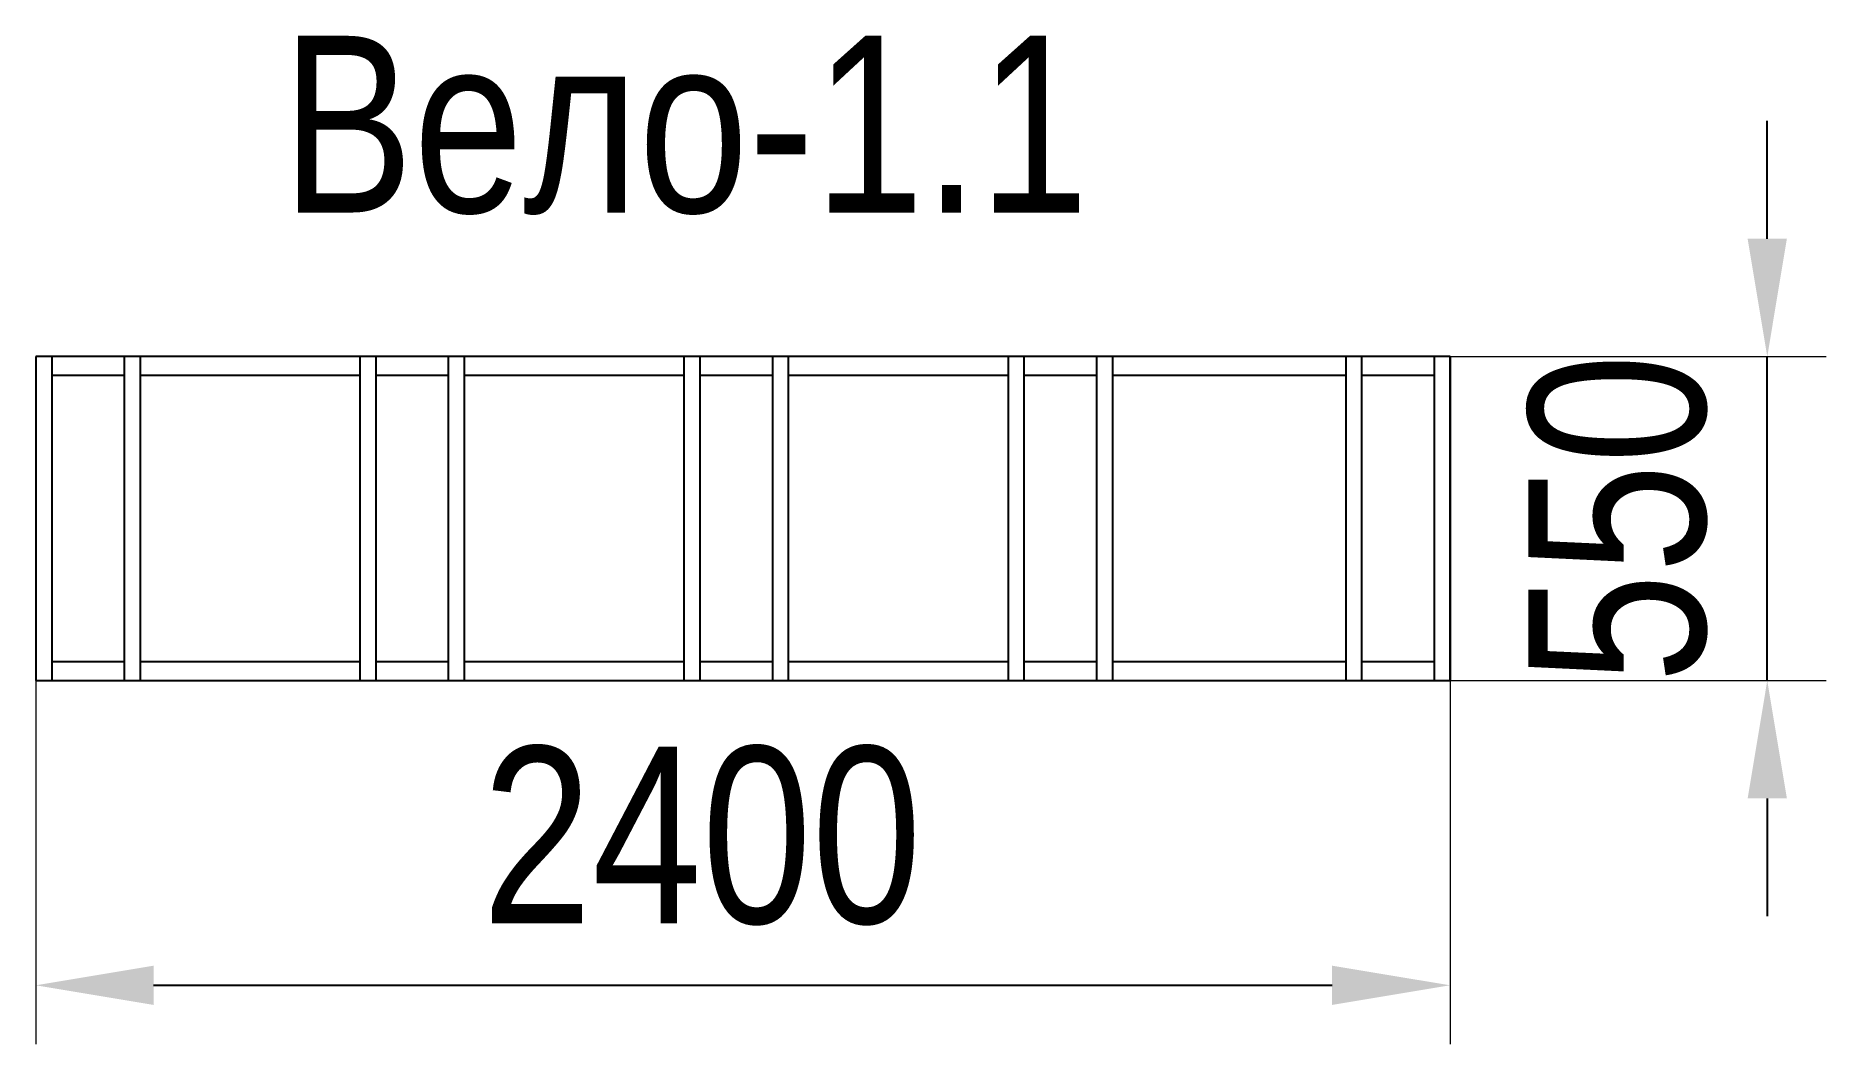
# Model space of a CAD drawing. Header units: millimetres. Extents: x -1258 to 1781, y -832 to 879.
import ezdxf

# ---------------------------------------------------------------- set-up
doc = ezdxf.new("R2010")
doc.units = ezdxf.units.MM
for name, color, linetype in [('DIKOM_АРТИКУЛ', 7, 'Continuous'), ('DIKOM_ОБЪЕКТ', 7, 'Continuous'), ('DIKOM_РАЗМЕР_ОБЪЕКТА', 7, 'Continuous')]:
    doc.layers.add(name, color=color, linetype=linetype)
doc.styles.add('style1', font='arialbd.ttf', dxfattribs={"width": 0.8})
doc.dimstyles.new('1-50', dxfattribs={"dimtxt": 300, "dimasz": 200, "dimexe": 100, "dimexo": 0, "dimgap": 100, "dimtad": 1, "dimtxsty": 'style1', "dimcen": 200, "dimclrd": 7, "dimclre": 7, "dimclrt": 7, "dimadec": 1, "dimazin": 2, "dimtfac": 1, "dimtmove": 0, "dimatfit": 2, "dimfxl": 0, "dimlwd": 25, "dimlwe": 18, "dimarcsym": 0})

# ---------------------------------------------------------------- blocks, each defined once
blk = doc.blocks.new('*D6')
at = {"layer": 'Defpoints', "color": 0, "transparency": 16777216}
for p in [(-1257.5, 15.3), (1142.5, 15.3), (1142.5, -732.5)]:
    blk.add_point(p, dxfattribs=at)
at = {"layer": 'DIKOM_РАЗМЕР_ОБЪЕКТА', "color": 7, "lineweight": 18, "transparency": 16777216}
for p, q in [((-1257.5, 15.3), (-1257.5, -832.5)), ((1142.5, 15.3), (1142.5, -832.5))]:
    blk.add_line(p, q, dxfattribs=at)
at = {"layer": 'DIKOM_РАЗМЕР_ОБЪЕКТА', "color": 7, "lineweight": 25, "transparency": 16777216}
blk.add_line((-1057.5, -732.5), (942.5, -732.5), dxfattribs=at)
at = {"layer": 'DIKOM_РАЗМЕР_ОБЪЕКТА', "color": 7, "transparency": 16777216}
for points in [[(-1057.5, -699.2), (-1057.5, -765.8), (-1257.5, -732.5)], [(942.5, -699.2), (942.5, -765.8), (1142.5, -732.5)]]:
    blk.add_solid(points, dxfattribs=at)
at = {"layer": 'DIKOM_РАЗМЕР_ОБЪЕКТА', "color": 7, "transparency": 16777216, "insert": (-127.2, -479.3), "char_height": 300, "attachment_point": 5, "style": 'style1'}
blk.add_mtext('{\\fArial|b0|i0|c204|p34;2400}', dxfattribs=at)
blk = doc.blocks.new('*D7')
at = {"layer": 'Defpoints', "color": 0, "transparency": 16777216}
for p in [(843.8, 334.9), (1680.9, 334.9), (843.8, -215.1)]:
    blk.add_point(p, dxfattribs=at)
at = {"layer": 'DIKOM_РАЗМЕР_ОБЪЕКТА', "color": 7, "lineweight": 25, "transparency": 16777216}
for p, q in [((1680.9, 534.9), (1680.9, 734.9)), ((1680.9, -215.1), (1680.9, 334.9)), ((1680.9, -415.1), (1680.9, -615.1))]:
    blk.add_line(p, q, dxfattribs=at)
at = {"layer": 'DIKOM_РАЗМЕР_ОБЪЕКТА', "color": 7, "lineweight": 18, "transparency": 16777216}
for p, q in [((843.8, 334.9), (1780.9, 334.9)), ((843.8, -215.1), (1780.9, -215.1))]:
    blk.add_line(p, q, dxfattribs=at)
at = {"layer": 'DIKOM_РАЗМЕР_ОБЪЕКТА', "color": 7, "transparency": 16777216}
for points in [[(1647.6, 534.9), (1714.2, 534.9), (1680.9, 334.9)], [(1647.6, -415.1), (1714.2, -415.1), (1680.9, -215.1)]]:
    blk.add_solid(points, dxfattribs=at)
at = {"layer": 'DIKOM_РАЗМЕР_ОБЪЕКТА', "color": 7, "transparency": 16777216, "insert": (1427.7, 59.9), "char_height": 300, "attachment_point": 5, "rotation": 90, "style": 'style1'}
blk.add_mtext('{\\fArial|b0|i0|c204|p34;550}', dxfattribs=at)

msp = doc.modelspace()

# ---------------------------------------------------------------- linework, layer by layer
at = {"layer": 'DIKOM_ОБЪЕКТ', "color": 7, "linetype": 'Continuous'}
for p, q in [((-1257.5, 334.867), (-1257.5, -215.133)), ((1142.5, 334.867), (-1257.5, 334.867)), ((-1230.5, 334.867), (-1230.5, -215.133)), ((-1107.5, 334.867), (-1107.5, -215.133)), ((-1080.5, 334.867), (-1080.5, -215.133)), ((-707.5, 334.867), (-707.5, -215.133)), ((-680.5, 334.867), (-680.5, -215.133)), ((-557.5, 334.867), (-557.5, -215.133)), ((-530.5, 334.867), (-530.5, -215.133)), ((-157.5, 334.867), (-157.5, -215.133)), ((-130.5, 334.867), (-130.5, -215.133)), ((-7.5, 334.867), (-7.5, -215.133)), ((19.5, 334.867), (19.5, -215.133)), ((392.5, 334.867), (392.5, -215.133)), ((419.5, 334.867), (419.5, -215.133)), ((542.5, 334.867), (542.5, -215.133)), ((569.5, 334.867), (569.5, -215.133)), ((965.5, 334.867), (965.5, -215.133)), ((992.5, 334.867), (992.5, -215.133)), ((1115.5, 334.867), (1115.5, -215.133)), ((1142.5, -215.133), (1142.5, 334.867)), ((1142.5, 334.867), (1142.5, -215.133)), ((-1107.5, 302.867), (-1230.5, 302.867)), ((-707.5, 302.867), (-1080.5, 302.867)), ((-557.5, 302.867), (-680.5, 302.867)), ((-157.5, 302.867), (-530.5, 302.867)), ((-7.5, 302.867), (-130.5, 302.867)), ((392.5, 302.867), (19.5, 302.867)), ((542.5, 302.867), (419.5, 302.867)), ((965.5, 302.867), (569.5, 302.867)), ((1115.5, 302.867), (992.5, 302.867)), ((1115.5, 302.867), (1115.5, -183.133)), ((-1107.5, -183.133), (-1230.5, -183.133)), ((-707.5, -183.133), (-1080.5, -183.133)), ((-557.5, -183.133), (-680.5, -183.133)), ((-157.5, -183.133), (-530.5, -183.133)), ((-7.5, -183.133), (-130.5, -183.133)), ((392.5, -183.133), (19.5, -183.133)), ((542.5, -183.133), (419.5, -183.133)), ((965.5, -183.133), (569.5, -183.133)), ((1115.5, -183.133), (992.5, -183.133)), ((-1257.5, -215.133), (1142.5, -215.133))]:
    msp.add_line(p, q, dxfattribs=at)

# ---------------------------------------------------------------- texts
at = {"layer": 'DIKOM_АРТИКУЛ', "insert": (-840.293, 879.453), "char_height": 300, "width": 1373.12348, "attachment_point": 1, "style": 'style1'}
msp.add_mtext('{\\fArial|b0|i0|c204|p34;Вело-1.1}', dxfattribs=at)

# ---------------------------------------------------------------- dimensions: what is measured, and where the dimension line sits
at = {"layer": 'DIKOM_РАЗМЕР_ОБЪЕКТА'}
dim = msp.add_linear_dim(base=(1680.892, 334.867), p1=(843.834, -215.133), p2=(843.834, 334.867), angle=90, text='{\\fArial|b0|i0|c204|p34;<>}', dimstyle='1-50', dxfattribs=at)
dim.commit()
dim.dimension.update_dxf_attribs({"geometry": '*D7', "text_midpoint": (1680.892, 59.867), "dimtype": 160})
dim = msp.add_linear_dim(base=(1142.5, -732.5), p1=(-1257.5, 15.26), p2=(1142.5, 15.26), text='{\\fArial|b0|i0|c204|p34;<>}', dimstyle='1-50', dxfattribs=at)
dim.commit()
dim.dimension.update_dxf_attribs({"geometry": '*D6', "text_midpoint": (-127.153, -732.5), "dimtype": 160})

doc.saveas('drawing.dxf')
